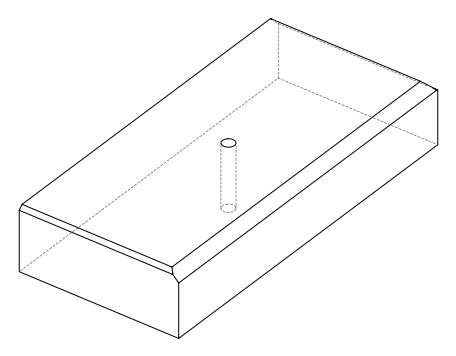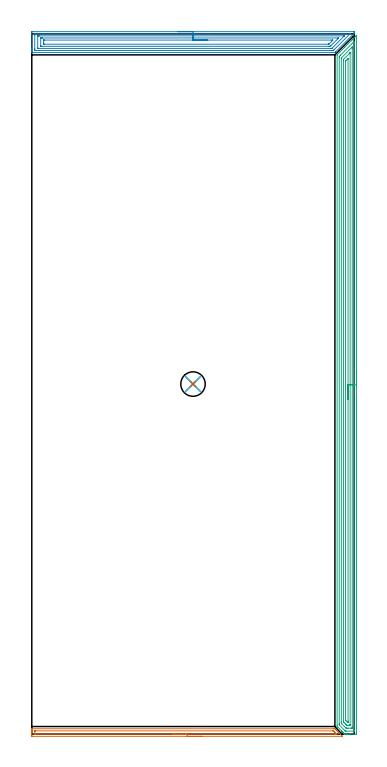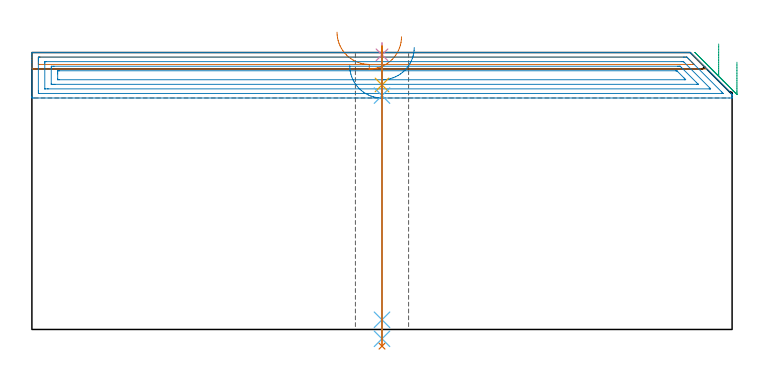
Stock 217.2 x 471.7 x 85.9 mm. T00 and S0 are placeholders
(PLAN: 7 operations, 4 tool changes, 31.9 min)
(1 AREA_MILL | FG_CHAMFER_SURFACE | UGT0205_001 | 3.5 min | 2761 mm3)
(2 AREA_MILL_1 | FG_CHAMFER_SURFACE_1 | UGT0205_001 | 8.78 min | 21589 mm3)
(3 AREA_MILL_2 | FG_CHAMFER_SURFACE_2 | UGT0205_001 | 18.78 min | 38954 mm3)
(4 SPOT_DRILL | STEP1HOLE | NXT0321_9005460120000 | 0.03 min | 4 mm3)
(5 DRILL_BLIND_HOLE_INTO_CENTER | STEP1HOLE | NXT0301_038 | 0.05 min | 316 mm3)
(6 GUN_DRILL_THROUGH_HOLE | STEP1HOLE | UGT0307_002 | 0.43 min | 2128 mm3)
(7 SPADE_DRILL_TO_ENLARGE_THROUGH_HOLE | STEP1HOLE | UGT0306_007 | 0.37 min | 15875 mm3)
(TOOL UGT0205_001 | Chamfer Mill 20 x 3 x 45 deg. | D20 FL50 Z2)
(TOOL NXT0321_9005460120000 | NC Spot Drill, 142deg, 12mm, Carbide, Uncoated | D12 PA142 FL30 Z2)
(TOOL NXT0301_038 | Carbide Drill 6.7mm [860.1-0670-034A1-MM 2214] | D6.7 PA140 FL53 Z2)
(TOOL UGT0307_002 | Gun Drill 6 mm | D6 PA130 FL24 Z1)
(TOOL UGT0306_007 | Spade Drill 16.5mm | D16.5 PA132 FL10 Z2)
(OP 1 AREA_MILL)
G17 G21 G94 G90
T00 M6
G54
G17 G0 G90 X114.65 Y-1.5 S1061 M3
G43 Z95.9 H0
Z90.8
G94 G1 X114.612 Z89.928 F250.
X114.498 Z89.063
X114.309 Z88.212
X114.047 Z87.38
X113.713 Z86.574
X113.31 Z85.8
X112.842 Z85.064
X112.31 Z84.372
X111.721 Z83.729
X111.078 Z83.14
X110.386 Z82.608
X109.65 Z82.14
X108.876 Z81.737
X108.07 Z81.403
X107.238 Z81.141
X106.387 Z80.952
X105.522 Z80.838
X104.65 Z80.8
X0.613
X0.247 Y-1.497 Z80.801
X0.01 Y-1.492 Z80.804
X0. Y-1.138 Z81.158
Y0.612 Z82.907
Y1.161 Z83.457
Y1.488 Z83.784
Y2.036 Z84.332
Y2.363 Z84.657
Y3.017 Z85.316
Y3.329 Z85.629
X0.002 Y3.466 Z85.759
X0.01 Y3.598 Z85.888
X0.167 Y3.6 Z85.9
X203.329
X204.195 Y3.599 Z85.899
X204.2 Y3.597 Z85.897
X204.222 Y3.578 Z85.878
X204.564 Y3.238 Z85.535
X205.439 Y2.363 Z84.659
X206.179 Y1.623 Z83.92
X206.315 Y1.488 Z83.783
X206.454 Y1.347 Z83.645
X206.608 Y1.194 Z83.491
X206.752 Y1.05 Z83.345
X206.901 Y0.9 Z83.198
X207.036 Y0.765 Z83.062
X207.19 Y0.612 Z82.907
X207.347 Y0.454 Z82.752
X207.465 Y0.336 Z82.634
X207.628 Y0.175 Z82.47
X207.794 Y0.007 Z82.305
X207.983 Y-0.183 Z82.116
X209.199 Y-1.398 Z80.901
X209.282 Y-1.483 Z80.815
X209.284 Y-1.494 Z80.804
X209.282 Y-1.499 Z80.799
X104.65 Y-1.5 Z80.8
Y-0.086 Z82.214
X2.399 Y-0.085 Z82.215
X2.217 Y-0.084 Z82.216
X2.051 Y-0.08 Z82.22
X2.016 Y-0.079 Z82.221
X2.01 Y-0.059 Z82.241
X2.006 Y-0.03 Z82.27
X2.001 Y0.128 Z82.428
X2. Y1.879 Z84.179
X2.002 Y2.009 Z84.309
X2.006 Y2.114 Z84.414
X2.01 Y2.177 Z84.477
X2.044 Y2.179 Z84.479
X2.399 Y2.184 Z84.484
X2.581 Y2.185 Z84.485
X202.617
X202.972 Y2.181 Z84.481
X203.145 Y2.179 Z84.479
X203.329 Y2.011 Z84.311
X203.861 Y1.488 Z83.788
X204.222 Y1.129 Z83.429
X204.738 Y0.612 Z82.912
X205.115 Y0.234 Z82.534
X205.365 Y-0.026 Z82.274
X205.415 Y-0.079 Z82.221
X205.327 Y-0.081 Z82.219
X205.115 Y-0.084 Z82.216
X204.934 Y-0.085 Z82.215
X204.222 Y-0.086 Z82.214
X104.65
X103.778 Z82.252
X102.914 Z82.366
X102.062 Z82.555
X101.23 Z82.817
X100.424 Z83.151
X99.65 Z83.554
X98.914 Z84.023
X98.222 Z84.554
X97.579 Z85.143
X96.99 Z85.786
X96.459 Z86.478
X95.99 Z87.214
X95.587 Z87.988
X95.253 Z88.794
X94.991 Z89.626
X94.802 Z90.478
X94.688 Z91.343
X94.65 Z92.214
G0 Z95.9
M5
M2
(OP 2 AREA_MILL_1)
G17 G21 G94 G90
T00 M6
G54
G17 G0 G90 X98.6 Y473.2 S1061 M3
G43 Z95.9 H0
Z81.8
G94 G1 X98.638 Z80.928 F250.
X98.752 Z80.063
X98.941 Z79.212
X99.203 Z78.38
X99.537 Z77.574
X99.94 Z76.8
X100.408 Z76.064
X100.94 Z75.372
X101.529 Z74.729
X102.172 Z74.14
X102.864 Z73.608
X103.6 Z73.14
X104.374 Z72.737
X105.18 Z72.403
X106.012 Z72.141
X106.863 Z71.952
X107.728 Z71.838
X108.6 Z71.8
X217.04
X217.152 Y473.196 Z71.803
X217.19 Y473.193 Z71.806
X217.2 Y473.006 Z71.993
Y472.457 Z72.541
X217.199 Y472.189 Z72.803
X217.19 Y472.098 Z72.894
X217.104 Y472.003 Z72.993
X217.062 Y471.961 Z73.038
X217.057 Y471.957 Z73.042
X204.644 Y459.543 Z85.454
X204.545 Y459.444 Z85.554
X204.283 Y459.183 Z85.814
X204.194 Y459.104 Z85.889
X204.099 Y459.1 Z85.9
X0.16
X0.01 Y459.106 Z85.893
X0. Y459.418 Z85.581
Y459.793 Z85.207
Y460.424 Z84.571
Y461.621 Z83.376
Y462.186 Z82.808
Y472.757 Z72.241
X0.002 Y473.041 Z71.956
X0.01 Y473.192 Z71.806
X0.162 Y473.199 Z71.799
X0.606 Y473.2 Z71.8
X108.6
Y471.786 Z73.214
X214.008
X214.249 Y471.784 Z73.216
X214.37 Y471.781 Z73.219
X214.415 Y471.779 Z73.221
X214.406 Y471.767 Z73.233
X214.221 Y471.575 Z73.425
X214.079 Y471.429 Z73.571
X213.916 Y471.266 Z73.734
X203.956 Y461.305 Z83.695
X203.582 Y460.934 Z84.066
X203.206 Y460.564 Z84.436
X203.156 Y460.521 Z84.479
X203.11 Y460.52 Z84.48
X202.314 Y460.515 Z84.485
X202.222 Y460.514 Z84.486
X2.391 Y460.515 Z84.485
X2.299 Y460.516 Z84.484
X2.031 Y460.521 Z84.479
X2.01 Y460.608 Z84.392
X2.004 Y460.807 Z84.193
X2.001 Y461.305 Z83.695
X2. Y461.691 Z83.309
Y470.995 Z74.005
X2.001 Y471.38 Z73.62
X2.01 Y471.766 Z73.234
X2.012 Y471.78 Z73.22
X2.017 Y471.782 Z73.218
X2.041 Y471.784 Z73.216
X2.091 Y471.785 Z73.215
X2.191 Y471.786 Z73.214
X108.6
Y470.372 Z74.628
X210.085 Y470.371 Z74.629
X210.23
X210.346 Y470.369 Z74.631
X210.515 Y470.365 Z74.635
X210.548 Y470.358 Z74.642
X210.512 Y470.317 Z74.683
X210.473 Y470.273 Z74.727
X210.443 Y470.243 Z74.757
X210.346 Y470.145 Z74.855
X202.314 Y462.114 Z82.886
X202.143 Y461.954 Z83.046
X202.112 Y461.935 Z83.065
X202.076 Y461.933 Z83.067
X201.998 Y461.931 Z83.069
X201.682 Y461.929 Z83.071
X201.421
X4.437
X4.176
X4.089 Y461.931 Z83.069
X4.022 Y461.935 Z83.065
X4.01 Y461.937 Z83.063
X4.006 Y461.963 Z83.037
X4.003 Y462.012 Z82.988
X4.001 Y462.186 Z82.814
X4. Y462.36 Z82.64
X4.001 Y470.287 Z74.713
X4.006 Y470.345 Z74.655
X4.01 Y470.363 Z74.637
X4.017 Y470.365 Z74.635
X4.046 Y470.368 Z74.632
X4.176 Y470.37 Z74.63
X4.808 Y470.371 Z74.629
X5.069 Y470.372 Z74.628
X108.6
Y468.957 Z76.043
X206.163
X206.457 Y468.955 Z76.045
X206.637 Y468.952 Z76.048
X206.681 Y468.951 Z76.049
X206.673 Y468.934 Z76.066
X206.625 Y468.88 Z76.12
X206.556 Y468.807 Z76.193
X206.437 Y468.687 Z76.313
X206.104 Y468.352 Z76.648
X201.421 Y463.671 Z81.329
X201.113 Y463.371 Z81.629
X201.093 Y463.354 Z81.646
X201.064 Y463.35 Z81.65
X200.988 Y463.346 Z81.654
X200.835 Y463.344 Z81.656
X200.529 Y463.343 Z81.657
X200.249
X6.854
X6.573 Y463.344 Z81.656
X6.122 Y463.348 Z81.652
X6.024 Y463.35 Z81.65
X6.01 Y463.522 Z81.478
X6. Y463.909 Z81.091
Y463.948 Z81.052
X6.001 Y468.774 Z76.226
X6.003 Y468.879 Z76.121
X6.007 Y468.931 Z76.069
X6.01 Y468.95 Z76.05
X6.037 Y468.952 Z76.048
X6.243 Y468.955 Z76.045
X6.854 Y468.957 Z76.043
X7.133
X108.6
Y467.543 Z77.457
X202.386
X202.532 Y467.541 Z77.459
X202.807 Y467.536 Z77.464
X202.762 Y467.471 Z77.529
X202.543 Y467.245 Z77.755
X202.314 Y467.012 Z77.988
X200.328 Y465.027 Z79.973
X200.128 Y464.829 Z80.171
X200.071 Y464.778 Z80.222
X200.06 Y464.769 Z80.231
X200.023 Y464.764 Z80.236
X199.927 Y464.76 Z80.24
X199.782 Y464.757 Z80.243
X199.709
X8.566
X8.421 Y464.759 Z80.241
X8.13 Y464.764 Z80.236
X8.009 Y464.77 Z80.23
X8.006 Y464.787 Z80.213
X8.004 Y464.829 Z80.171
X8. Y465.459 Z79.541
Y465.71 Z79.29
Y467.221 Z77.779
X8.001 Y467.471 Z77.529
X8.002 Y467.511 Z77.489
X8.006 Y467.529 Z77.471
X8.007 Y467.534 Z77.466
X8.057 Y467.536 Z77.464
X8.348 Y467.541 Z77.459
X8.493 Y467.543 Z77.457
X108.6
X109.472 Z77.495
X110.336 Z77.609
X111.188 Z77.798
X112.02 Z78.06
X112.826 Z78.394
X113.6 Z78.797
X114.336 Z79.265
X115.028 Z79.796
X115.671 Z80.386
X116.26 Z81.029
X116.791 Z81.721
X117.26 Z82.457
X117.663 Z83.231
X117.997 Z84.037
X118.259 Z84.869
X118.448 Z85.72
X118.562 Z86.585
X118.6 Z87.457
G0 Z95.9
M5
M2
(OP 3 AREA_MILL_2)
G17 G21 G94 G90
T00 M6
G54
G17 G0 G90 X218.7 Y245.3 S1061 M3
G43 Z95.9 H0
Z82.9
G94 G1 Y245.262 Z82.028 F250.
Y245.148 Z81.163
Y244.959 Z80.312
Y244.697 Z79.48
Y244.363 Z78.674
Y243.96 Z77.9
Y243.491 Z77.164
Y242.96 Z76.472
Y242.371 Z75.829
Y241.728 Z75.24
Y241.036 Z74.708
Y240.3 Z74.24
Y239.526 Z73.837
Y238.72 Z73.503
Y237.888 Z73.241
Y237.036 Z73.052
Y236.171 Z72.938
Y235.3 Z72.9
Y1.143
X218.699 Y0.627 Z72.901
X218.696 Y0.253 Z72.902
X218.693 Y0.01 Z72.905
X218.33 Y0. Z73.268
X213.951 Z77.643
X212.553 Z79.044
X212.2 Z79.395
X211.495 Z80.105
X211.196 Z80.403
X210.929 Y0.002 Z80.664
X210.789 Y0.01 Z80.803
X210.715 Y0.083 Z80.88
X210.619 Y0.18 Z80.979
X210.449 Y0.349 Z81.146
X210.172 Y0.627 Z81.426
X210.011 Y0.787 Z81.584
X209.856 Y0.943 Z81.741
X209.725 Y1.074 Z81.873
X209.573 Y1.225 Z82.022
X209.427 Y1.372 Z82.17
X209.278 Y1.521 Z82.32
X209.135 Y1.663 Z82.461
X208.998 Y1.801 Z82.599
X208.831 Y1.968 Z82.767
X208.697 Y2.101 Z82.899
X208.569 Y2.23 Z83.029
X206.07 Y4.729 Z85.528
X205.705 Y5.097 Z85.895
X205.704 Y5.1 Z85.896
X205.7 Y5.991 Z85.9
Y457.457
X205.703 Y457.594 Z85.889
X205.788 Y457.69 Z85.809
X210.886 Y462.787 Z80.713
X215.703 Y467.604 Z75.893
X215.837 Y467.738 Z75.761
X216.003 Y467.904 Z75.595
X216.14 Y468.042 Z75.455
X216.284 Y468.185 Z75.314
X216.432 Y468.333 Z75.166
X216.578 Y468.48 Z75.017
X216.731 Y468.632 Z74.867
X216.861 Y468.762 Z74.737
X217.016 Y468.918 Z74.579
X217.526 Y469.426 Z74.074
X217.774 Y469.675 Z73.824
X217.892 Y469.793 Z73.704
X218.458 Y470.358 Z73.141
X218.54 Y470.441 Z73.059
X218.673 Y470.569 Z72.926
X218.694 Y470.583 Z72.903
X218.699 Y470.569 Z72.899
X218.7 Y235.3 Z72.9
X217.286 Z74.314
Y2.587
X217.285 Y2.415 Z74.315
X217.281 Y2.054 Z74.319
X217.279 Y2.018 Z74.321
X217.228 Y2.01 Z74.372
X217.12 Y2.004 Z74.48
X216.984 Y2. Z74.616
X211.73 Y2.001 Z79.87
X211.324 Y2.007 Z80.276
X211.268 Y2.01 Z80.332
X211.207 Y2.054 Z80.393
X211.084 Y2.172 Z80.516
X210.835 Y2.415 Z80.765
X207.26 Y5.991 Z84.34
X207.179 Y6.077 Z84.421
X207.131 Y6.13 Z84.469
X207.121 Y6.173 Z84.479
X207.118 Y6.352 Z84.482
X207.115 Y6.713 Z84.485
X207.114 Y6.885 Z84.486
X207.115 Y455.669 Z84.485
X207.118 Y456.387 Z84.482
X207.121 Y456.563 Z84.479
X207.913 Y457.364 Z83.687
X217.053 Y466.502 Z74.547
X217.206 Y466.65 Z74.394
X217.275 Y466.713 Z74.325
X217.281 Y466.573 Z74.319
X217.284 Y466.397 Z74.316
X217.285 Y466.22 Z74.315
X217.286 Y465.675 Z74.314
Y235.3
X215.872 Z75.728
Y4.924
X215.869 Y4.203 Z75.731
X215.867 Y4.035 Z75.733
X215.865 Y4.014 Z75.735
X215.85 Y4.01 Z75.75
X215.802 Y4.005 Z75.798
X215.703 Y4.002 Z75.897
X215.026 Y4. Z76.574
X213.076 Z78.524
X212.398 Y4.001 Z79.202
X212.2 Y4.004 Z79.4
X212.001 Y4.01 Z79.599
X211.677 Y4.034 Z79.923
X211.499 Y4.203 Z80.101
X211.324 Y4.376 Z80.276
X210.602 Y5.097 Z80.998
X208.814 Y6.885 Z82.786
X208.697 Y7.002 Z82.903
X208.603 Y7.099 Z82.997
X208.557 Y7.15 Z83.043
X208.537 Y7.174 Z83.063
X208.535 Y7.262 Z83.065
X208.53 Y7.606 Z83.07
X208.529 Y7.779 Z83.071
X208.528 Y7.951 Z83.072
X208.529 Y454.947 Z83.071
X208.532 Y455.308 Z83.068
X208.535 Y455.487 Z83.065
X208.539 Y455.528 Z83.061
X208.683 Y455.684 Z82.917
X215.761 Y462.761 Z75.839
X215.823 Y462.821 Z75.777
X215.845 Y462.835 Z75.755
X215.865 Y462.845 Z75.735
X215.867 Y462.821 Z75.733
X215.87 Y462.713 Z75.73
X215.871 Y462.649 Z75.729
X215.872 Y461.927 Z75.728
Y235.3
X214.457 Z77.143
Y6.369
X214.456 Y6.196 Z77.144
X214.452 Y6.059 Z77.148
X214.451 Y6.021 Z77.149
X214.437 Y6.01 Z77.163
X214.385 Y6.008 Z77.216
X213.951 Y6. Z77.649
X213.076 Z78.524
X212.2 Y6.002 Z79.4
X212.188 Y6.003 Z79.412
X211.324 Y6.827 Z80.276
X211.264 Y6.885 Z80.336
X210.288 Y7.862 Z81.312
X210.113 Y8.041 Z81.487
X209.99 Y8.171 Z81.61
X209.949 Y8.22 Z81.651
X209.947 Y8.232 Z81.653
X209.944 Y8.294 Z81.656
X209.943 Y8.673 Z81.657
Y9.189
Y453.503
X209.944 Y453.881 Z81.656
X209.947 Y454.393 Z81.653
X209.95 Y454.487 Z81.65
X210.007 Y454.548 Z81.593
X210.225 Y454.775 Z81.375
X214.319 Y458.869 Z77.281
X214.389 Y458.938 Z77.211
X214.437 Y458.979 Z77.163
X214.448 Y458.988 Z77.152
X214.451 Y458.983 Z77.149
X214.454 Y458.939 Z77.146
X214.456 Y458.87 Z77.144
X214.457 Y458.728 Z77.143
Y458.351
Y235.3
X213.043 Z78.557
Y8.673
X213.041 Y8.242 Z78.559
X213.038 Y8.028 Z78.562
X213.036 Y8.01 Z78.564
X213.011 Y8.007 Z78.589
X212.953 Y8.003 Z78.647
X212.857 Y8.002 Z78.743
X212.695 Y8.01 Z78.905
X212.6 Y8.033 Z79.
X212.451 Y8.171 Z79.149
X212.2 Y8.408 Z79.4
X211.927 Y8.673 Z79.673
X211.64 Y8.962 Z79.96
X211.443 Y9.163 Z80.157
X211.373 Y9.237 Z80.227
X211.364 Y9.267 Z80.236
X211.362 Y9.319 Z80.238
X211.357 Y9.533 Z80.243
Y452.987
X211.364 Y453.416 Z80.236
X211.371 Y453.461 Z80.229
X211.4 Y453.494 Z80.2
X211.456 Y453.555 Z80.144
X211.55 Y453.651 Z80.05
X211.779 Y453.881 Z79.821
X212.673 Y454.775 Z78.927
X212.761 Y454.861 Z78.839
X212.879 Y454.976 Z78.721
X212.993 Y455.083 Z78.607
X213.036 Y455.114 Z78.564
X213.043 Y454.809 Z78.557
Y454.775
Y235.3
Y234.428 Z78.595
Y233.563 Z78.709
Y232.712 Z78.898
Y231.88 Z79.16
Y231.074 Z79.494
Y230.3 Z79.897
Y229.564 Z80.365
Y228.872 Z80.896
Y228.229 Z81.486
Y227.639 Z82.129
Y227.108 Z82.821
Y226.64 Z83.557
Y226.237 Z84.331
Y225.903 Z85.137
Y225.641 Z85.969
Y225.452 Z86.82
Y225.338 Z87.685
Y225.3 Z88.557
G0 Z95.9
M5
M2
(OP 4 SPOT_DRILL)
G17 G21 G94 G90
T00 M6
G54
G17 G0 G90 X108.6 Y235.8 S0 M3
G43 Z95.9 H0
G94 G81 G98 Z85.19 F250. R88.9
G80
M5
M2
(OP 5 DRILL_BLIND_HOLE_INTO_CENTER)
G17 G21 G94 G90
T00 M6
G54
G17 G0 G90 X108.6 Y235.8 S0 M3
G43 Z95.9 H1
G94 G81 G98 Z75.85 F250. R87.9
G80
M5
M2
(OP 6 GUN_DRILL_THROUGH_HOLE)
G17 G21 G94 G90
T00 M6
G54
G17 G0 G90 X108.6 Y235.8 M8
G43 Z95.9 H0
Z85.604
S716 M3
G94 G1 Z72.543 F125. M26
G4 X.084
Z3. F250.
G4 X.084
Z-2.899 F125.
G4 X.084
M5
M9
G0 Z85.604
Z95.9
M2
(OP 7 SPADE_DRILL_TO_ENLARGE_THROUGH_HOLE)
G17 G21 G94 G90
T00 M6
G54
G17 G0 G90 X108.6 Y235.8 S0 M3
G43 Z95.9 H0
G94 G73 G98 Z-5.173 F250. Q15.179 R87.9
G80
M5
M2
